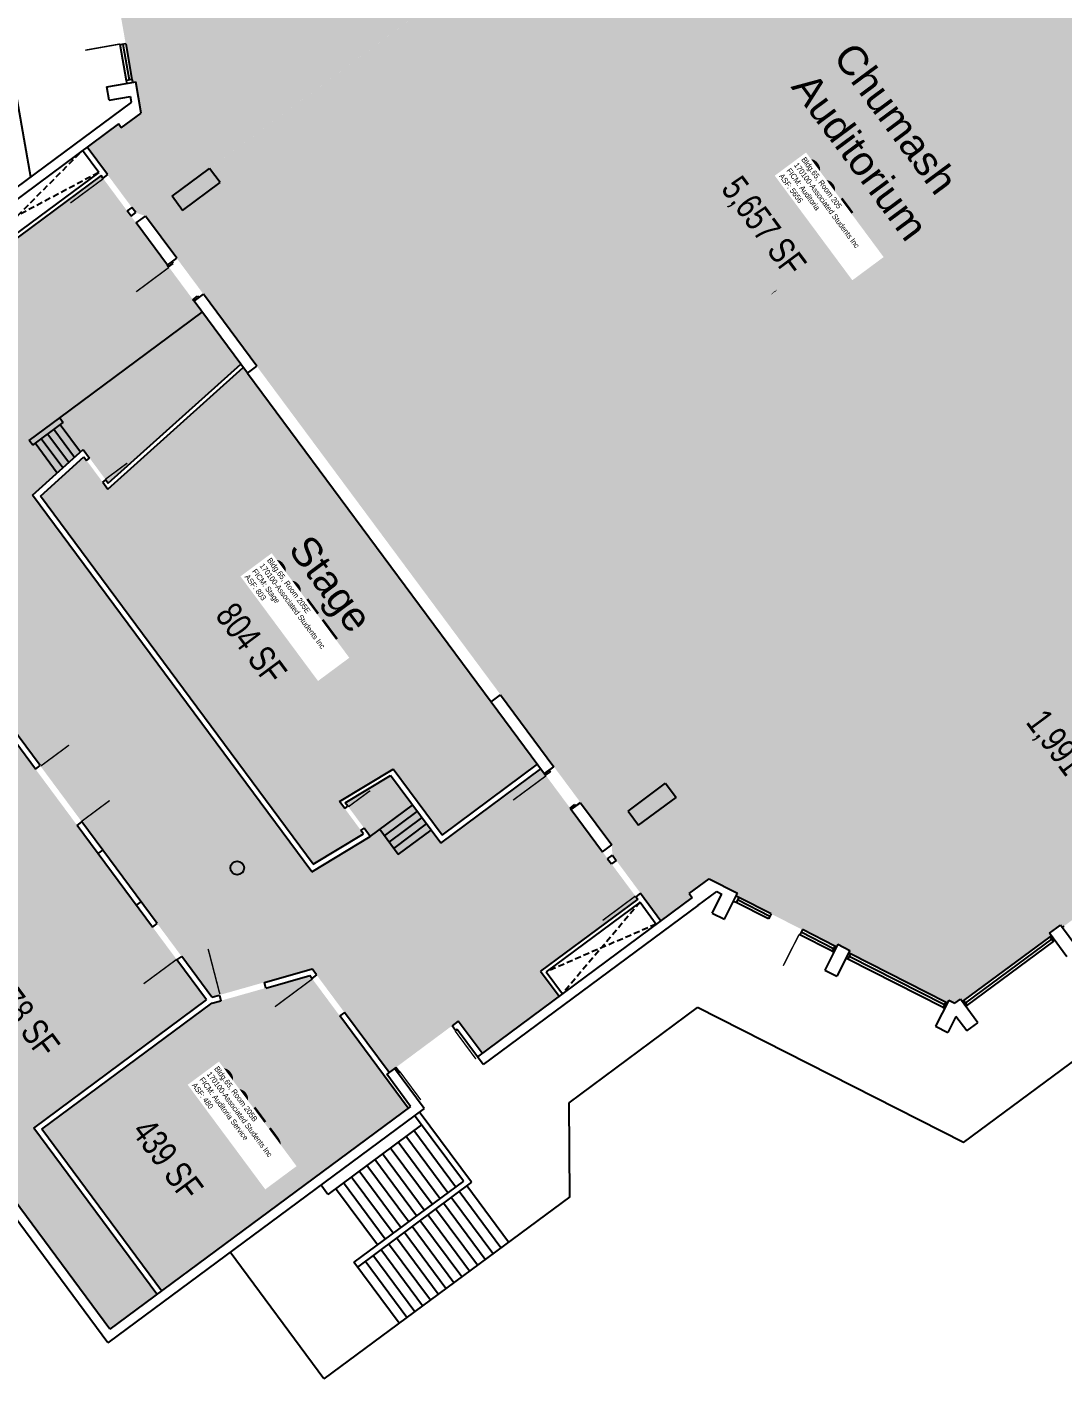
# Model space of a CAD drawing. Header units: inches. Extents: x 69218137 to 69223003, y 27671131 to 27674800.
# Drawn here: x 69218738 to 69219802, y 27671150 to 27672538 of the extents above; entities that cross this region are included whole.
import ezdxf
from ezdxf.enums import TextEntityAlignment as Align

# ---------------------------------------------------------------- set-up
doc = ezdxf.new("R2010")
doc.units = ezdxf.units.IN
doc.header["$LTSCALE"] = 25
doc.header["$MEASUREMENT"] = 0
doc.linetypes.add('DASHED2', pattern=[0.375, 0.25, -0.125])
for name, color, linetype in [('A-DOOR', 2, 'CONTINUOUS'), ('A-FLOR', 3, 'CONTINUOUS'), ('A-GLAZ', 1, 'CONTINUOUS'), ('A-IDEN-RNUM', 7, 'CONTINUOUS'), ('A-IDEN-SNUM', 4, 'CONTINUOUS'), ('A-IDEN-TEXT', 4, 'CONTINUOUS'), ('A-IDEN-VNUM', 4, 'CONTINUOUS'), ('A-WALL', 5, 'CONTINUOUS'), ('AREA-TEXT', 3, 'CONTINUOUS'), ('Rooms-Category-Color', 7, 'CONTINUOUS'), ('Rooms-College-Color', 7, 'CONTINUOUS'), ('Rooms-Department-Color', 7, 'CONTINUOUS'), ('Rooms-Division-Color', 7, 'CONTINUOUS'), ('Rooms-Information', 7, 'CONTINUOUS')]:
    doc.layers.add(name, color=color, linetype=linetype)
doc.styles.add('Annotative', font='arial.ttf')
doc.styles.add('CP_AREA', font='arial.ttf', dxfattribs={"height": 15})
doc.styles.add('CP_ROOMSNUMBER', font='arial.ttf', dxfattribs={"height": 1})
doc.styles.add('CP_ROOMVNUMBER', font='arial.ttf', dxfattribs={"width": 0.85, "height": 0.075})

msp = doc.modelspace()

# ---------------------------------------------------------------- hatches: boundary and pattern name
at = {"layer": 'Rooms-Category-Color', "true_color": 0xffe090}
for points in [[(69218855.5, 27672449.8), (69218853.4, 27672461.9), (69218849.9, 27672482), (69218846.5, 27672481.4), (69218826.5, 27672595.1), (69218829.6, 27672595.6), (69218829, 27672599.2), (69218827.8, 27672605.8), (69218827.2, 27672609.4), (69218824.1, 27672608.9), (69218804.3, 27672720.9), (69218804.3, 27672720.9), (69218807.7, 27672721.5), (69218806.5, 27672728.4), (69218812.1, 27672732.6), (69218810.3, 27672735), (69218901.8, 27672802.9), (69218903.7, 27672800.5), (69218914.9, 27672808.8), (69218913.1, 27672811.3), (69219004.7, 27672879.2), (69219006.5, 27672876.7), (69219009.6, 27672879), (69219017.7, 27672885.1), (69219015.9, 27672887.5), (69219107.5, 27672955.4), (69219109.3, 27672953), (69219120.5, 27672961.3), (69219118.7, 27672963.8), (69219210.3, 27673031.7), (69219212.1, 27673029.2), (69219223.4, 27673037.5), (69219221.5, 27673040), (69219313.1, 27673107.9), (69219314.9, 27673105.4), (69219320.6, 27673109.6), (69219326.8, 27673106.5), (69219328.2, 27673109.1), (69219429.5, 27673057.7), (69219428.2, 27673055.1), (69219440.7, 27673048.8), (69219442, 27673051.4), (69219544.1, 27672999.7), (69219542.7, 27672997), (69219546.3, 27672995.2), (69219572.9, 27672981.7), (69219588.2, 27672993.1), (69219579, 27673005.6), (69219599.9, 27673046.8), (69219673.5, 27672947.5), (69218859.8, 27672344.1), (69218849.8, 27672347.6), (69218799.9, 27672414.8), (69218832.1, 27672438.7), (69218835, 27672434.6)], [(69219640.6, 27672923), (69219673.5, 27672947.5), (69219857.6, 27672699.2), (69219854.4, 27672696.8), (69219857.9, 27672692), (69219862.1, 27672695.1), (69219907.4, 27672634.1), (69219920.5, 27672616.4), (69219965.7, 27672555.3), (69219961.6, 27672552.2), (69219965.4, 27672547), (69219968.6, 27672549.4), (69220152.4, 27672301.6), (69219338.7, 27671698.3), (69219306.6, 27671741.7), (69219279.2, 27671778.6), (69219224.4, 27671852.5), (69218974.2, 27672189.8), (69218919.4, 27672263.8), (69218892, 27672300.7), (69218859.8, 27672344.1), (69219611.7, 27672901.6)], [(69220156.3, 27672193.7), (69220157.8, 27672185.3), (69220161.8, 27672162.2), (69220164.8, 27672162.7), (69220184.7, 27672049.9), (69220181.7, 27672049.4), (69220184.1, 27672035.6), (69220187.1, 27672036.1), (69220206.8, 27671924.1), (69220203.9, 27671923.6), (69220205.1, 27671916.8), (69220199.3, 27671912.5), (69220201.1, 27671910.1), (69220109.5, 27671842.2), (69220107.7, 27671844.6), (69220096.5, 27671836.3), (69220098.3, 27671833.9), (69220006.7, 27671766), (69220004.9, 27671768.4), (69219993.7, 27671760), (69219995.5, 27671757.6), (69219903.9, 27671689.7), (69219902.1, 27671692.1), (69219890.9, 27671683.8), (69219892.6, 27671681.4), (69219801.1, 27671613.5), (69219799.3, 27671615.9), (69219788, 27671607.6), (69219789.9, 27671605.1), (69219698.3, 27671537.2), (69219696.5, 27671539.7), (69219690.7, 27671535.4), (69219684.6, 27671538.5), (69219683.2, 27671535.8), (69219581.7, 27671587.2), (69219583.1, 27671589.9), (69219570.6, 27671596.3), (69219569.2, 27671593.5), (69219466.4, 27671645.6), (69219468, 27671648.5), (69219462.4, 27671651.4), (69219449.6, 27671657.9), (69219438.6, 27671663.4), (69219418.1, 27671648.2), (69219421.1, 27671644.2), (69219389.1, 27671620.4), (69219339.2, 27671687.7), (69219338.7, 27671698.3), (69220152.4, 27672301.6), (69220207.8, 27672226.9), (69220174.8, 27672202.5), (69220172.4, 27672205.7)], [(69218796.6, 27672096.8), (69218821.1, 27672063.7), (69218960.1, 27672188.7), (69219214.7, 27671845.4), (69219262.4, 27671781.1), (69219164.3, 27671708.4), (69219114.2, 27671776), (69219059.2, 27671742.7), (69219083.7, 27671709.6), (69219032.1, 27671678.5), (69218751.9, 27672056.5)], [(69218871.6, 27671236.8), (69218748.6, 27671402.7), (69218745.1, 27671407.5), (69218922.6, 27671539.1), (69218892.2, 27671580.1), (69218867.2, 27671613.8), (69218850.5, 27671636.3), (69218811.2, 27671689.3), (69218789.8, 27671718.2), (69218746.9, 27671776.1), (69218725.5, 27671805), (69218723.7, 27671807.4), (69218721.3, 27671810.6), (69218686.2, 27671858), (69218669.5, 27671880.5), (69218644.5, 27671914.3), (69218620.6, 27671946.4), (69218572.4, 27671910.7), (69218538.5, 27671885.5), (69218468.8, 27671833.8), (69218439.9, 27671812.4), (69218394.9, 27671779), (69218409.8, 27671758.9), (69218412.2, 27671755.7), (69218413.4, 27671754.1), (69218472.6, 27671674.2), (69218517, 27671614.3), (69218519.4, 27671611.1), (69218672.5, 27671404.7), (69218756.4, 27671291.4), (69218758.8, 27671288.2), (69218823.4, 27671201)], [(69219028.6, 27671564.1), (69218937.3, 27671538.3), (69218928.1, 27671535.7), (69218753.5, 27671406.2), (69218876.4, 27671240.3), (69218956.4, 27671299.6), (69218959.6, 27671302), (69219003.2, 27671334.3), (69219006.4, 27671336.7), (69219129.5, 27671428)]]:
    msp.add_hatch(color=41, dxfattribs=at).paths.add_polyline_path(points)
at = {"layer": 'Rooms-Category-Color', "true_color": 0xadadad}
msp.add_hatch(color=253, dxfattribs=at).paths.add_polyline_path([(69218635.3, 27672297.7), (69218590.3, 27672264.4), (69218592.7, 27672261.2), (69218550.9, 27672230.2), (69218546.1, 27672226.6), (69218542.9, 27672224.2), (69218481.8, 27672179), (69218470.6, 27672170.6), (69218467.4, 27672168.2), (69218462.6, 27672164.7), (69218457.7, 27672161.1), (69218425.6, 27672137.3), (69218403.1, 27672120.6), (69218348.5, 27672080.1), (69218334, 27672069.4), (69218330.8, 27672067), (69218327.9, 27672064.8), (69218299, 27672043.4), (69218296.3, 27672041.4), (69218319, 27672010.7), (69218361.9, 27671952.9), (69218364.5, 27671949.4), (69218399, 27671975), (69218408.6, 27671962.2), (69218542.7, 27672061.6), (69218596.2, 27671989.4), (69218621.9, 27671954.8), (69218649.3, 27671917.8), (69218674.3, 27671884.1), (69218691, 27671861.6), (69218730.3, 27671808.6), (69218751.7, 27671779.7), (69218794.6, 27671721.8), (69218816, 27671692.9), (69218855.3, 27671639.9), (69218872, 27671617.4), (69218897, 27671583.7), (69218928, 27671541.9), (69218935.7, 27671544.1), (69219030.9, 27671571), (69219109.9, 27671464.5), (69219174.7, 27671512.6), (69219181, 27671517.2), (69219205.4, 27671484.3), (69219284.6, 27671543), (69219265.6, 27671568.7), (69219365.2, 27671642.6), (69219329.1, 27671691.2), (69219297, 27671734.5), (69219266, 27671776.3), (69219163.1, 27671700), (69219111.4, 27671769.6), (69219065, 27671741.6), (69219090.7, 27671706.9), (69219030.6, 27671670.5), (69218743.8, 27672057.3), (69218796, 27672104.3), (69218821.7, 27672069.6), (69218957.7, 27672191.9), (69218909.8, 27672256.6), (69218882.4, 27672293.6), (69218850.2, 27672337), (69218814.2, 27672385.6), (69218661.5, 27672272.4), (69218642.5, 27672298.1), (69218637.7, 27672294.5)])
at = {"layer": 'Rooms-College-Color', "true_color": 0xadadad}
for points in [[(69218855.5, 27672449.8), (69218853.4, 27672461.9), (69218849.9, 27672482), (69218846.5, 27672481.4), (69218826.5, 27672595.1), (69218829.6, 27672595.6), (69218829, 27672599.2), (69218827.8, 27672605.8), (69218827.2, 27672609.4), (69218824.1, 27672608.9), (69218804.3, 27672720.9), (69218804.3, 27672720.9), (69218807.7, 27672721.5), (69218806.5, 27672728.4), (69218812.1, 27672732.6), (69218810.3, 27672735), (69218901.8, 27672802.9), (69218903.7, 27672800.5), (69218914.9, 27672808.8), (69218913.1, 27672811.3), (69219004.7, 27672879.2), (69219006.5, 27672876.7), (69219009.6, 27672879), (69219017.7, 27672885.1), (69219015.9, 27672887.5), (69219107.5, 27672955.4), (69219109.3, 27672953), (69219120.5, 27672961.3), (69219118.7, 27672963.8), (69219210.3, 27673031.7), (69219212.1, 27673029.2), (69219223.4, 27673037.5), (69219221.5, 27673040), (69219313.1, 27673107.9), (69219314.9, 27673105.4), (69219320.6, 27673109.6), (69219326.8, 27673106.5), (69219328.2, 27673109.1), (69219429.5, 27673057.7), (69219428.2, 27673055.1), (69219440.7, 27673048.8), (69219442, 27673051.4), (69219544.1, 27672999.7), (69219542.7, 27672997), (69219546.3, 27672995.2), (69219572.9, 27672981.7), (69219588.2, 27672993.1), (69219579, 27673005.6), (69219599.9, 27673046.8), (69219673.5, 27672947.5), (69218859.8, 27672344.1), (69218849.8, 27672347.6), (69218799.9, 27672414.8), (69218832.1, 27672438.7), (69218835, 27672434.6)], [(69219640.6, 27672923), (69219673.5, 27672947.5), (69219857.6, 27672699.2), (69219854.4, 27672696.8), (69219857.9, 27672692), (69219862.1, 27672695.1), (69219907.4, 27672634.1), (69219920.5, 27672616.4), (69219965.7, 27672555.3), (69219961.6, 27672552.2), (69219965.4, 27672547), (69219968.6, 27672549.4), (69220152.4, 27672301.6), (69219338.7, 27671698.3), (69219306.6, 27671741.7), (69219279.2, 27671778.6), (69219224.4, 27671852.5), (69218974.2, 27672189.8), (69218919.4, 27672263.8), (69218892, 27672300.7), (69218859.8, 27672344.1), (69219611.7, 27672901.6)], [(69218635.3, 27672297.7), (69218590.3, 27672264.4), (69218592.7, 27672261.2), (69218550.9, 27672230.2), (69218546.1, 27672226.6), (69218542.9, 27672224.2), (69218481.8, 27672179), (69218470.6, 27672170.6), (69218467.4, 27672168.2), (69218462.6, 27672164.7), (69218457.7, 27672161.1), (69218425.6, 27672137.3), (69218403.1, 27672120.6), (69218348.5, 27672080.1), (69218334, 27672069.4), (69218330.8, 27672067), (69218327.9, 27672064.8), (69218299, 27672043.4), (69218296.3, 27672041.4), (69218319, 27672010.7), (69218361.9, 27671952.9), (69218364.5, 27671949.4), (69218399, 27671975), (69218408.6, 27671962.2), (69218542.7, 27672061.6), (69218596.2, 27671989.4), (69218621.9, 27671954.8), (69218649.3, 27671917.8), (69218674.3, 27671884.1), (69218691, 27671861.6), (69218730.3, 27671808.6), (69218751.7, 27671779.7), (69218794.6, 27671721.8), (69218816, 27671692.9), (69218855.3, 27671639.9), (69218872, 27671617.4), (69218897, 27671583.7), (69218928, 27671541.9), (69218935.7, 27671544.1), (69219030.9, 27671571), (69219109.9, 27671464.5), (69219174.7, 27671512.6), (69219181, 27671517.2), (69219205.4, 27671484.3), (69219284.6, 27671543), (69219265.6, 27671568.7), (69219365.2, 27671642.6), (69219329.1, 27671691.2), (69219297, 27671734.5), (69219266, 27671776.3), (69219163.1, 27671700), (69219111.4, 27671769.6), (69219065, 27671741.6), (69219090.7, 27671706.9), (69219030.6, 27671670.5), (69218743.8, 27672057.3), (69218796, 27672104.3), (69218821.7, 27672069.6), (69218957.7, 27672191.9), (69218909.8, 27672256.6), (69218882.4, 27672293.6), (69218850.2, 27672337), (69218814.2, 27672385.6), (69218661.5, 27672272.4), (69218642.5, 27672298.1), (69218637.7, 27672294.5)], [(69220156.3, 27672193.7), (69220157.8, 27672185.3), (69220161.8, 27672162.2), (69220164.8, 27672162.7), (69220184.7, 27672049.9), (69220181.7, 27672049.4), (69220184.1, 27672035.6), (69220187.1, 27672036.1), (69220206.8, 27671924.1), (69220203.9, 27671923.6), (69220205.1, 27671916.8), (69220199.3, 27671912.5), (69220201.1, 27671910.1), (69220109.5, 27671842.2), (69220107.7, 27671844.6), (69220096.5, 27671836.3), (69220098.3, 27671833.9), (69220006.7, 27671766), (69220004.9, 27671768.4), (69219993.7, 27671760), (69219995.5, 27671757.6), (69219903.9, 27671689.7), (69219902.1, 27671692.1), (69219890.9, 27671683.8), (69219892.6, 27671681.4), (69219801.1, 27671613.5), (69219799.3, 27671615.9), (69219788, 27671607.6), (69219789.9, 27671605.1), (69219698.3, 27671537.2), (69219696.5, 27671539.7), (69219690.7, 27671535.4), (69219684.6, 27671538.5), (69219683.2, 27671535.8), (69219581.7, 27671587.2), (69219583.1, 27671589.9), (69219570.6, 27671596.3), (69219569.2, 27671593.5), (69219466.4, 27671645.6), (69219468, 27671648.5), (69219462.4, 27671651.4), (69219449.6, 27671657.9), (69219438.6, 27671663.4), (69219418.1, 27671648.2), (69219421.1, 27671644.2), (69219389.1, 27671620.4), (69219339.2, 27671687.7), (69219338.7, 27671698.3), (69220152.4, 27672301.6), (69220207.8, 27672226.9), (69220174.8, 27672202.5), (69220172.4, 27672205.7)], [(69218796.6, 27672096.8), (69218821.1, 27672063.7), (69218960.1, 27672188.7), (69219214.7, 27671845.4), (69219262.4, 27671781.1), (69219164.3, 27671708.4), (69219114.2, 27671776), (69219059.2, 27671742.7), (69219083.7, 27671709.6), (69219032.1, 27671678.5), (69218751.9, 27672056.5)], [(69218871.6, 27671236.8), (69218748.6, 27671402.7), (69218745.1, 27671407.5), (69218922.6, 27671539.1), (69218892.2, 27671580.1), (69218867.2, 27671613.8), (69218850.5, 27671636.3), (69218811.2, 27671689.3), (69218789.8, 27671718.2), (69218746.9, 27671776.1), (69218725.5, 27671805), (69218723.7, 27671807.4), (69218721.3, 27671810.6), (69218686.2, 27671858), (69218669.5, 27671880.5), (69218644.5, 27671914.3), (69218620.6, 27671946.4), (69218572.4, 27671910.7), (69218538.5, 27671885.5), (69218468.8, 27671833.8), (69218439.9, 27671812.4), (69218394.9, 27671779), (69218409.8, 27671758.9), (69218412.2, 27671755.7), (69218413.4, 27671754.1), (69218472.6, 27671674.2), (69218517, 27671614.3), (69218519.4, 27671611.1), (69218672.5, 27671404.7), (69218756.4, 27671291.4), (69218758.8, 27671288.2), (69218823.4, 27671201)], [(69219028.6, 27671564.1), (69218937.3, 27671538.3), (69218928.1, 27671535.7), (69218753.5, 27671406.2), (69218876.4, 27671240.3), (69218956.4, 27671299.6), (69218959.6, 27671302), (69219003.2, 27671334.3), (69219006.4, 27671336.7), (69219129.5, 27671428)]]:
    msp.add_hatch(color=253, dxfattribs=at).paths.add_polyline_path(points)
at = {"layer": 'Rooms-Department-Color', "true_color": 0x604aed}
for points in [[(69218855.5, 27672449.8), (69218853.4, 27672461.9), (69218849.9, 27672482), (69218846.5, 27672481.4), (69218826.5, 27672595.1), (69218829.6, 27672595.6), (69218829, 27672599.2), (69218827.8, 27672605.8), (69218827.2, 27672609.4), (69218824.1, 27672608.9), (69218804.3, 27672720.9), (69218804.3, 27672720.9), (69218807.7, 27672721.5), (69218806.5, 27672728.4), (69218812.1, 27672732.6), (69218810.3, 27672735), (69218901.8, 27672802.9), (69218903.7, 27672800.5), (69218914.9, 27672808.8), (69218913.1, 27672811.3), (69219004.7, 27672879.2), (69219006.5, 27672876.7), (69219009.6, 27672879), (69219017.7, 27672885.1), (69219015.9, 27672887.5), (69219107.5, 27672955.4), (69219109.3, 27672953), (69219120.5, 27672961.3), (69219118.7, 27672963.8), (69219210.3, 27673031.7), (69219212.1, 27673029.2), (69219223.4, 27673037.5), (69219221.5, 27673040), (69219313.1, 27673107.9), (69219314.9, 27673105.4), (69219320.6, 27673109.6), (69219326.8, 27673106.5), (69219328.2, 27673109.1), (69219429.5, 27673057.7), (69219428.2, 27673055.1), (69219440.7, 27673048.8), (69219442, 27673051.4), (69219544.1, 27672999.7), (69219542.7, 27672997), (69219546.3, 27672995.2), (69219572.9, 27672981.7), (69219588.2, 27672993.1), (69219579, 27673005.6), (69219599.9, 27673046.8), (69219673.5, 27672947.5), (69218859.8, 27672344.1), (69218849.8, 27672347.6), (69218799.9, 27672414.8), (69218832.1, 27672438.7), (69218835, 27672434.6)], [(69219640.6, 27672923), (69219673.5, 27672947.5), (69219857.6, 27672699.2), (69219854.4, 27672696.8), (69219857.9, 27672692), (69219862.1, 27672695.1), (69219907.4, 27672634.1), (69219920.5, 27672616.4), (69219965.7, 27672555.3), (69219961.6, 27672552.2), (69219965.4, 27672547), (69219968.6, 27672549.4), (69220152.4, 27672301.6), (69219338.7, 27671698.3), (69219306.6, 27671741.7), (69219279.2, 27671778.6), (69219224.4, 27671852.5), (69218974.2, 27672189.8), (69218919.4, 27672263.8), (69218892, 27672300.7), (69218859.8, 27672344.1), (69219611.7, 27672901.6)], [(69220156.3, 27672193.7), (69220157.8, 27672185.3), (69220161.8, 27672162.2), (69220164.8, 27672162.7), (69220184.7, 27672049.9), (69220181.7, 27672049.4), (69220184.1, 27672035.6), (69220187.1, 27672036.1), (69220206.8, 27671924.1), (69220203.9, 27671923.6), (69220205.1, 27671916.8), (69220199.3, 27671912.5), (69220201.1, 27671910.1), (69220109.5, 27671842.2), (69220107.7, 27671844.6), (69220096.5, 27671836.3), (69220098.3, 27671833.9), (69220006.7, 27671766), (69220004.9, 27671768.4), (69219993.7, 27671760), (69219995.5, 27671757.6), (69219903.9, 27671689.7), (69219902.1, 27671692.1), (69219890.9, 27671683.8), (69219892.6, 27671681.4), (69219801.1, 27671613.5), (69219799.3, 27671615.9), (69219788, 27671607.6), (69219789.9, 27671605.1), (69219698.3, 27671537.2), (69219696.5, 27671539.7), (69219690.7, 27671535.4), (69219684.6, 27671538.5), (69219683.2, 27671535.8), (69219581.7, 27671587.2), (69219583.1, 27671589.9), (69219570.6, 27671596.3), (69219569.2, 27671593.5), (69219466.4, 27671645.6), (69219468, 27671648.5), (69219462.4, 27671651.4), (69219449.6, 27671657.9), (69219438.6, 27671663.4), (69219418.1, 27671648.2), (69219421.1, 27671644.2), (69219389.1, 27671620.4), (69219339.2, 27671687.7), (69219338.7, 27671698.3), (69220152.4, 27672301.6), (69220207.8, 27672226.9), (69220174.8, 27672202.5), (69220172.4, 27672205.7)], [(69218796.6, 27672096.8), (69218821.1, 27672063.7), (69218960.1, 27672188.7), (69219214.7, 27671845.4), (69219262.4, 27671781.1), (69219164.3, 27671708.4), (69219114.2, 27671776), (69219059.2, 27671742.7), (69219083.7, 27671709.6), (69219032.1, 27671678.5), (69218751.9, 27672056.5)], [(69219028.6, 27671564.1), (69218937.3, 27671538.3), (69218928.1, 27671535.7), (69218753.5, 27671406.2), (69218876.4, 27671240.3), (69218956.4, 27671299.6), (69218959.6, 27671302), (69219003.2, 27671334.3), (69219006.4, 27671336.7), (69219129.5, 27671428)]]:
    msp.add_hatch(color=173, dxfattribs=at).paths.add_polyline_path(points)
at = {"layer": 'Rooms-Department-Color', "true_color": 0xacacac}
msp.add_hatch(color=253, dxfattribs=at).paths.add_polyline_path([(69218635.3, 27672297.7), (69218590.3, 27672264.4), (69218592.7, 27672261.2), (69218550.9, 27672230.2), (69218546.1, 27672226.6), (69218542.9, 27672224.2), (69218481.8, 27672179), (69218470.6, 27672170.6), (69218467.4, 27672168.2), (69218462.6, 27672164.7), (69218457.7, 27672161.1), (69218425.6, 27672137.3), (69218403.1, 27672120.6), (69218348.5, 27672080.1), (69218334, 27672069.4), (69218330.8, 27672067), (69218327.9, 27672064.8), (69218299, 27672043.4), (69218296.3, 27672041.4), (69218319, 27672010.7), (69218361.9, 27671952.9), (69218364.5, 27671949.4), (69218399, 27671975), (69218408.6, 27671962.2), (69218542.7, 27672061.6), (69218596.2, 27671989.4), (69218621.9, 27671954.8), (69218649.3, 27671917.8), (69218674.3, 27671884.1), (69218691, 27671861.6), (69218730.3, 27671808.6), (69218751.7, 27671779.7), (69218794.6, 27671721.8), (69218816, 27671692.9), (69218855.3, 27671639.9), (69218872, 27671617.4), (69218897, 27671583.7), (69218928, 27671541.9), (69218935.7, 27671544.1), (69219030.9, 27671571), (69219109.9, 27671464.5), (69219174.7, 27671512.6), (69219181, 27671517.2), (69219205.4, 27671484.3), (69219284.6, 27671543), (69219265.6, 27671568.7), (69219365.2, 27671642.6), (69219329.1, 27671691.2), (69219297, 27671734.5), (69219266, 27671776.3), (69219163.1, 27671700), (69219111.4, 27671769.6), (69219065, 27671741.6), (69219090.7, 27671706.9), (69219030.6, 27671670.5), (69218743.8, 27672057.3), (69218796, 27672104.3), (69218821.7, 27672069.6), (69218957.7, 27672191.9), (69218909.8, 27672256.6), (69218882.4, 27672293.6), (69218850.2, 27672337), (69218814.2, 27672385.6), (69218661.5, 27672272.4), (69218642.5, 27672298.1), (69218637.7, 27672294.5)])
at = {"layer": 'Rooms-Department-Color', "true_color": 0x80bc67}
msp.add_hatch(color=83, dxfattribs=at).paths.add_polyline_path([(69218871.6, 27671236.8), (69218748.6, 27671402.7), (69218745.1, 27671407.5), (69218922.6, 27671539.1), (69218892.2, 27671580.1), (69218867.2, 27671613.8), (69218850.5, 27671636.3), (69218811.2, 27671689.3), (69218789.8, 27671718.2), (69218746.9, 27671776.1), (69218725.5, 27671805), (69218723.7, 27671807.4), (69218721.3, 27671810.6), (69218686.2, 27671858), (69218669.5, 27671880.5), (69218644.5, 27671914.3), (69218620.6, 27671946.4), (69218572.4, 27671910.7), (69218538.5, 27671885.5), (69218468.8, 27671833.8), (69218439.9, 27671812.4), (69218394.9, 27671779), (69218409.8, 27671758.9), (69218412.2, 27671755.7), (69218413.4, 27671754.1), (69218472.6, 27671674.2), (69218517, 27671614.3), (69218519.4, 27671611.1), (69218672.5, 27671404.7), (69218756.4, 27671291.4), (69218758.8, 27671288.2), (69218823.4, 27671201)])
at = {"layer": 'Rooms-Division-Color', "true_color": 0x604aed}
for points in [[(69218855.5, 27672449.8), (69218853.4, 27672461.9), (69218849.9, 27672482), (69218846.5, 27672481.4), (69218826.5, 27672595.1), (69218829.6, 27672595.6), (69218829, 27672599.2), (69218827.8, 27672605.8), (69218827.2, 27672609.4), (69218824.1, 27672608.9), (69218804.3, 27672720.9), (69218804.3, 27672720.9), (69218807.7, 27672721.5), (69218806.5, 27672728.4), (69218812.1, 27672732.6), (69218810.3, 27672735), (69218901.8, 27672802.9), (69218903.7, 27672800.5), (69218914.9, 27672808.8), (69218913.1, 27672811.3), (69219004.7, 27672879.2), (69219006.5, 27672876.7), (69219009.6, 27672879), (69219017.7, 27672885.1), (69219015.9, 27672887.5), (69219107.5, 27672955.4), (69219109.3, 27672953), (69219120.5, 27672961.3), (69219118.7, 27672963.8), (69219210.3, 27673031.7), (69219212.1, 27673029.2), (69219223.4, 27673037.5), (69219221.5, 27673040), (69219313.1, 27673107.9), (69219314.9, 27673105.4), (69219320.6, 27673109.6), (69219326.8, 27673106.5), (69219328.2, 27673109.1), (69219429.5, 27673057.7), (69219428.2, 27673055.1), (69219440.7, 27673048.8), (69219442, 27673051.4), (69219544.1, 27672999.7), (69219542.7, 27672997), (69219546.3, 27672995.2), (69219572.9, 27672981.7), (69219588.2, 27672993.1), (69219579, 27673005.6), (69219599.9, 27673046.8), (69219673.5, 27672947.5), (69218859.8, 27672344.1), (69218849.8, 27672347.6), (69218799.9, 27672414.8), (69218832.1, 27672438.7), (69218835, 27672434.6)], [(69219640.6, 27672923), (69219673.5, 27672947.5), (69219857.6, 27672699.2), (69219854.4, 27672696.8), (69219857.9, 27672692), (69219862.1, 27672695.1), (69219907.4, 27672634.1), (69219920.5, 27672616.4), (69219965.7, 27672555.3), (69219961.6, 27672552.2), (69219965.4, 27672547), (69219968.6, 27672549.4), (69220152.4, 27672301.6), (69219338.7, 27671698.3), (69219306.6, 27671741.7), (69219279.2, 27671778.6), (69219224.4, 27671852.5), (69218974.2, 27672189.8), (69218919.4, 27672263.8), (69218892, 27672300.7), (69218859.8, 27672344.1), (69219611.7, 27672901.6)], [(69220156.3, 27672193.7), (69220157.8, 27672185.3), (69220161.8, 27672162.2), (69220164.8, 27672162.7), (69220184.7, 27672049.9), (69220181.7, 27672049.4), (69220184.1, 27672035.6), (69220187.1, 27672036.1), (69220206.8, 27671924.1), (69220203.9, 27671923.6), (69220205.1, 27671916.8), (69220199.3, 27671912.5), (69220201.1, 27671910.1), (69220109.5, 27671842.2), (69220107.7, 27671844.6), (69220096.5, 27671836.3), (69220098.3, 27671833.9), (69220006.7, 27671766), (69220004.9, 27671768.4), (69219993.7, 27671760), (69219995.5, 27671757.6), (69219903.9, 27671689.7), (69219902.1, 27671692.1), (69219890.9, 27671683.8), (69219892.6, 27671681.4), (69219801.1, 27671613.5), (69219799.3, 27671615.9), (69219788, 27671607.6), (69219789.9, 27671605.1), (69219698.3, 27671537.2), (69219696.5, 27671539.7), (69219690.7, 27671535.4), (69219684.6, 27671538.5), (69219683.2, 27671535.8), (69219581.7, 27671587.2), (69219583.1, 27671589.9), (69219570.6, 27671596.3), (69219569.2, 27671593.5), (69219466.4, 27671645.6), (69219468, 27671648.5), (69219462.4, 27671651.4), (69219449.6, 27671657.9), (69219438.6, 27671663.4), (69219418.1, 27671648.2), (69219421.1, 27671644.2), (69219389.1, 27671620.4), (69219339.2, 27671687.7), (69219338.7, 27671698.3), (69220152.4, 27672301.6), (69220207.8, 27672226.9), (69220174.8, 27672202.5), (69220172.4, 27672205.7)], [(69218796.6, 27672096.8), (69218821.1, 27672063.7), (69218960.1, 27672188.7), (69219214.7, 27671845.4), (69219262.4, 27671781.1), (69219164.3, 27671708.4), (69219114.2, 27671776), (69219059.2, 27671742.7), (69219083.7, 27671709.6), (69219032.1, 27671678.5), (69218751.9, 27672056.5)], [(69219028.6, 27671564.1), (69218937.3, 27671538.3), (69218928.1, 27671535.7), (69218753.5, 27671406.2), (69218876.4, 27671240.3), (69218956.4, 27671299.6), (69218959.6, 27671302), (69219003.2, 27671334.3), (69219006.4, 27671336.7), (69219129.5, 27671428)]]:
    msp.add_hatch(color=173, dxfattribs=at).paths.add_polyline_path(points)
at = {"layer": 'Rooms-Division-Color', "true_color": 0xadadad}
msp.add_hatch(color=253, dxfattribs=at).paths.add_polyline_path([(69218635.3, 27672297.7), (69218590.3, 27672264.4), (69218592.7, 27672261.2), (69218550.9, 27672230.2), (69218546.1, 27672226.6), (69218542.9, 27672224.2), (69218481.8, 27672179), (69218470.6, 27672170.6), (69218467.4, 27672168.2), (69218462.6, 27672164.7), (69218457.7, 27672161.1), (69218425.6, 27672137.3), (69218403.1, 27672120.6), (69218348.5, 27672080.1), (69218334, 27672069.4), (69218330.8, 27672067), (69218327.9, 27672064.8), (69218299, 27672043.4), (69218296.3, 27672041.4), (69218319, 27672010.7), (69218361.9, 27671952.9), (69218364.5, 27671949.4), (69218399, 27671975), (69218408.6, 27671962.2), (69218542.7, 27672061.6), (69218596.2, 27671989.4), (69218621.9, 27671954.8), (69218649.3, 27671917.8), (69218674.3, 27671884.1), (69218691, 27671861.6), (69218730.3, 27671808.6), (69218751.7, 27671779.7), (69218794.6, 27671721.8), (69218816, 27671692.9), (69218855.3, 27671639.9), (69218872, 27671617.4), (69218897, 27671583.7), (69218928, 27671541.9), (69218935.7, 27671544.1), (69219030.9, 27671571), (69219109.9, 27671464.5), (69219174.7, 27671512.6), (69219181, 27671517.2), (69219205.4, 27671484.3), (69219284.6, 27671543), (69219265.6, 27671568.7), (69219365.2, 27671642.6), (69219329.1, 27671691.2), (69219297, 27671734.5), (69219266, 27671776.3), (69219163.1, 27671700), (69219111.4, 27671769.6), (69219065, 27671741.6), (69219090.7, 27671706.9), (69219030.6, 27671670.5), (69218743.8, 27672057.3), (69218796, 27672104.3), (69218821.7, 27672069.6), (69218957.7, 27672191.9), (69218909.8, 27672256.6), (69218882.4, 27672293.6), (69218850.2, 27672337), (69218814.2, 27672385.6), (69218661.5, 27672272.4), (69218642.5, 27672298.1), (69218637.7, 27672294.5)])
at = {"layer": 'Rooms-Division-Color', "true_color": 0x80bc67}
msp.add_hatch(color=83, dxfattribs=at).paths.add_polyline_path([(69218871.6, 27671236.8), (69218748.6, 27671402.7), (69218745.1, 27671407.5), (69218922.6, 27671539.1), (69218892.2, 27671580.1), (69218867.2, 27671613.8), (69218850.5, 27671636.3), (69218811.2, 27671689.3), (69218789.8, 27671718.2), (69218746.9, 27671776.1), (69218725.5, 27671805), (69218723.7, 27671807.4), (69218721.3, 27671810.6), (69218686.2, 27671858), (69218669.5, 27671880.5), (69218644.5, 27671914.3), (69218620.6, 27671946.4), (69218572.4, 27671910.7), (69218538.5, 27671885.5), (69218468.8, 27671833.8), (69218439.9, 27671812.4), (69218394.9, 27671779), (69218409.8, 27671758.9), (69218412.2, 27671755.7), (69218413.4, 27671754.1), (69218472.6, 27671674.2), (69218517, 27671614.3), (69218519.4, 27671611.1), (69218672.5, 27671404.7), (69218756.4, 27671291.4), (69218758.8, 27671288.2), (69218823.4, 27671201)])

# ---------------------------------------------------------------- linework, layer by layer
at = {"layer": 'A-DOOR'}
for points in [[(69218833.5, 27672520.7, 1.5, 1.5, 0), (69218798.1, 27672514.4, 0, 0, 0), (69218798.2, 27672513.7, 0, 0, -0.414214), (69218827.4, 27672555.4, 0, 0, -0.414214)], [(69218816.6, 27672382.5, 1.5, 1.5, 0), (69218782.8, 27672357.5, 0, 0, 0), (69218782.4, 27672358.1, 0, 0, 0.414214), (69218841.1, 27672349.3, 0, 0, 0.414214)], [(69218884, 27672291.4, 1.5, 1.5, 0), (69218850.3, 27672266.3, 0, 0, 0), (69218849.8, 27672266.9, 0, 0, 0.414214), (69218908.6, 27672258.2, 0, 0, 0.414214)], [(69218818.6, 27672073.7, 1.5, 1.5, 0), (69218841.1, 27672090.4, 0, 0, 0), (69218841.6, 27672089.8, 0, 0, 0.414214), (69218802.4, 27672095.6, 0, 0, 0.414214)], [(69218752.5, 27671779.4, 1.5, 1.5, 0), (69218781.4, 27671800.8, 0, 0, 0), (69218781.8, 27671800.2, 0, 0, -0.414214), (69218772.2, 27671750.2, 0, 0, -0.414214)], [(69219271.2, 27671769.3, 1.5, 1.5, 0), (69219237.4, 27671744.3, 0, 0, 0), (69219237, 27671744.9, 0, 0, 0.414214), (69219295.8, 27671736.1, 0, 0, 0.414214)], [(69218794.2, 27671722.4, 1.5, 1.5, 0), (69218823.1, 27671743.9, 0, 0, 0), (69218822.6, 27671744.5, 0, 0, 0.414214), (69218772, 27671749.8, 0, 0, 0.414214)], [(69219068.1, 27671737.4, 1.5, 1.5, 0), (69219090.6, 27671754, 0, 0, 0), (69219090.1, 27671754.6, 0, 0, -0.414214), (69219084.3, 27671715.5, 0, 0, -0.414214)], [(69219362.9, 27671645.8, 1.5, 1.5, 0), (69219329.2, 27671620.7, 0, 0, 0), (69219329.6, 27671620.1, 0, 0, -0.414214), (69219338.4, 27671678.9, 0, 0, -0.414214)], [(69218891.8, 27671580.7, 1.5, 1.5, 0), (69218858, 27671555.7, 0, 0, 0), (69218858.5, 27671555.1, 0, 0, -0.414214), (69218867.2, 27671613.8, 0, 0, -0.414214)], [(69219530.9, 27671606.2, 1.5, 1.5, 0), (69219514.6, 27671574.1, 0, 0, 0), (69219515.3, 27671573.8, 0, 0, -0.414214), (69219499.4, 27671622.2, 0, 0, -0.414214)], [(69218936.2, 27671545, 1.5, 1.5, 0), (69218924.2, 27671591.4, 0, 0, 0), (69218923.4, 27671591.2, 0, 0, -0.414214), (69218982, 27671556.8, 0, 0, -0.414214)], [(69219031.3, 27671560.7, 1.5, 1.5, 0), (69218992.8, 27671532.1, 0, 0, 0), (69218992.3, 27671532.7, 0, 0, 0.414214), (69219059.5, 27671522.8, 0, 0, 0.414214)], [(69219177.7, 27671507.3, 1.5, 1.5, 0), (69219199.1, 27671478.4, 0, 0, 0), (69219198.5, 27671477.9, 0, 0, -0.414214), (69219148.5, 27671487.5, 0, 0, -0.414214)], [(69219121.1, 27671465.3, 1.5, 1.5, 0), (69219142.5, 27671436.4, 0, 0, 0), (69219143.1, 27671436.8, 0, 0, 0.414214), (69219148.5, 27671487.5, 0, 0, 0.414214)]]:
    msp.add_lwpolyline(points, format="xyseb", dxfattribs=at)
at = {"layer": 'A-FLOR'}
for p, q in [((69218672.4, 27672778.4), (69218741.8, 27672384.2)), ((69218771.8, 27672136.9), (69218918.1, 27672245.4)), ((69218964.5, 27672182.7), (69219214.7, 27671845.3)), ((69218787, 27672096.2), (69218765.8, 27672125)), ((69218793, 27672101.6), (69218772.2, 27672129.7)), ((69218769.1, 27672080.1), (69218746.5, 27672110.7)), ((69218775.1, 27672085.5), (69218752.9, 27672115.4)), ((69218781.1, 27672090.9), (69218759.3, 27672120.2)), ((69219699.9, 27671392.8), (69220338.8, 27671866.6)), ((69219090.7, 27671706.9), (69219134.1, 27671739)), ((69219105.2, 27671707.6), (69219138.9, 27671732.6)), ((69219109.9, 27671701.2), (69219143.7, 27671726.2)), ((69219119.4, 27671688.3), (69219100.4, 27671714)), ((69219114.7, 27671694.7), (69219148.4, 27671719.8)), ((69219119.4, 27671688.3), (69219153.2, 27671713.3)), ((69219294.7, 27671433.5), (69219426.6, 27671531.3)), ((69219699.9, 27671392.8), (69219426.6, 27671531.3)), ((69219295.4, 27671336.8), (69219294.7, 27671433.5)), ((69219186.3, 27671353), (69219136.2, 27671420.5)), ((69219194.6, 27671351.8), (69219141, 27671424.1)), ((69219143.4, 27671410.9), (69219047, 27671339.4)), ((69219178.2, 27671347.1), (69219135.3, 27671404.9)), ((69219162.2, 27671335.2), (69219119.3, 27671393)), ((69219170.2, 27671341.1), (69219127.3, 27671399)), ((69219138.1, 27671317.3), (69219095.2, 27671375.2)), ((69219146.1, 27671323.3), (69219103.2, 27671381.1)), ((69219154.1, 27671329.2), (69219111.2, 27671387.1)), ((69219122, 27671305.4), (69219079.1, 27671363.2)), ((69219130, 27671311.4), (69219087.1, 27671369.2)), ((69219047, 27671339.4), (69219039.8, 27671349.1)), ((69219105.9, 27671293.5), (69219063, 27671351.3)), ((69219114, 27671299.4), (69219071.1, 27671357.3)), ((69219186.3, 27671353), (69219073.8, 27671269.7)), ((69219194.6, 27671351.8), (69219077.4, 27671264.8)), ((69219232.7, 27671290.4), (69219189.8, 27671348.2)), ((69219295.4, 27671336.8), (69219043.1, 27671149.8)), ((69219097.9, 27671287.5), (69219055, 27671345.4)), ((69219216.6, 27671278.5), (69219173.8, 27671336.3)), ((69219224.7, 27671284.4), (69219181.8, 27671342.3)), ((69219200.6, 27671266.6), (69219157.7, 27671324.4)), ((69219208.6, 27671272.5), (69219165.7, 27671330.4)), ((69219176.5, 27671248.7), (69219133.6, 27671306.5)), ((69219184.5, 27671254.7), (69219141.6, 27671312.5)), ((69219192.5, 27671260.6), (69219149.7, 27671318.4)), ((69219160.4, 27671236.8), (69219117.5, 27671294.6)), ((69219168.4, 27671242.7), (69219125.6, 27671300.6)), ((69219043.1, 27671149.8), (69218946.7, 27671280)), ((69219144.3, 27671224.9), (69219101.5, 27671282.7)), ((69219152.4, 27671230.8), (69219109.5, 27671288.7)), ((69219120.3, 27671207), (69219073.8, 27671269.7)), ((69219128.3, 27671213), (69219085.4, 27671270.8)), ((69219136.3, 27671218.9), (69219093.4, 27671276.8))]:
    msp.add_line(p, q, dxfattribs=at)
at = {"layer": 'A-FLOR', "linetype": 'DASHED2'}
for p, q in [((69218662.4, 27672278), (69218795.1, 27672411.3)), ((69218811.8, 27672388.8), (69218645.7, 27672300.5)), ((69219367.6, 27671639.4), (69219287.9, 27671545.4)), ((69219384.2, 27671616.9), (69219271.2, 27671567.9))]:
    msp.add_line(p, q, dxfattribs=at)
at = {"layer": 'A-GLAZ'}
for p, q in [((69218833.5, 27672520.7), (69218840.1, 27672483.2)), ((69218836.6, 27672520.5), (69218843.1, 27672483.8)), ((69218839.5, 27672521), (69218846, 27672484.3)), ((69219499.4, 27671622.2), (69219466.2, 27671639)), ((69219500.8, 27671624.8), (69219467.6, 27671641.7)), ((69219502.2, 27671627.5), (69219468.9, 27671644.4)), ((69219567.5, 27671594.4), (69219534.3, 27671611.3)), ((69219564.8, 27671589.1), (69219530.9, 27671606.2)), ((69219566.2, 27671591.7), (69219532.9, 27671608.6)), ((69219788.3, 27671603.9), (69219699.9, 27671538.4)), ((69219790.1, 27671601.5), (69219701.7, 27671536)), ((69219791.9, 27671599.1), (69219703.5, 27671533.6)), ((69219680.1, 27671534), (69219582.2, 27671583.6)), ((69219681.4, 27671536.7), (69219583.6, 27671586.3)), ((69219678.7, 27671531.3), (69219580.9, 27671580.9))]:
    msp.add_line(p, q, dxfattribs=at)
at = {"layer": 'A-WALL'}
for p, q in [((69218839.5, 27672521), (69218833.6, 27672519.9)), ((69218820.3, 27672476.8), (69218849.9, 27672482)), ((69218822.7, 27672463), (69218820.3, 27672476.8)), ((69218846, 27672484.3), (69218840.1, 27672483.2)), ((69218840.1, 27672483.2), (69218840.5, 27672481.3)), ((69218846, 27672484.3), (69218846.4, 27672482.3)), ((69218855.5, 27672449.8), (69218849.9, 27672482)), ((69218845.4, 27672461), (69218631.7, 27672302.6)), ((69218822.7, 27672463), (69218844.4, 27672466.8)), ((69218845.4, 27672461), (69218844.4, 27672466.8)), ((69218835, 27672434.6), (69218855.5, 27672449.8)), ((69218832.1, 27672438.7), (69218637.7, 27672294.5)), ((69218835, 27672434.6), (69218832.1, 27672438.7)), ((69218811.8, 27672388.8), (69218795.1, 27672411.3)), ((69218820.9, 27672386.6), (69218799.9, 27672414.8)), ((69218811.8, 27672388.8), (69218662.4, 27672278)), ((69218887.1, 27672364.4), (69218925.7, 27672392.9)), ((69218936.4, 27672378.5), (69218925.7, 27672392.9)), ((69218814.2, 27672385.6), (69218661.5, 27672272.4)), ((69218816, 27672383), (69218814.2, 27672385.6)), ((69218820.9, 27672386.6), (69218816, 27672383)), ((69218897.9, 27672349.9), (69218936.4, 27672378.5)), ((69218897.9, 27672349.9), (69218887.1, 27672364.4)), ((69218845.9, 27672352.9), (69218841, 27672349.3)), ((69218845, 27672344), (69218841, 27672349.3)), ((69218845, 27672344), (69218849.8, 27672347.6)), ((69218849.8, 27672347.6), (69218845.9, 27672352.9)), ((69218850.2, 27672337), (69218859.8, 27672344.1)), ((69218882.4, 27672293.6), (69218850.2, 27672337)), ((69218892, 27672300.7), (69218859.8, 27672344.1)), ((69218882.4, 27672293.6), (69218892, 27672300.7)), ((69218883.5, 27672292), (69218882.4, 27672293.6)), ((69218883.5, 27672292), (69218888.4, 27672295.5)), ((69218888.4, 27672295.5), (69218887.2, 27672297.1)), ((69218909.8, 27672256.6), (69218919.4, 27672263.8)), ((69218974.2, 27672189.9), (69218919.4, 27672263.8)), ((69218908.6, 27672258.2), (69218913.4, 27672261.8)), ((69218909.8, 27672256.6), (69218908.6, 27672258.2)), ((69218964.5, 27672182.7), (69218909.8, 27672256.6)), ((69218914.6, 27672260.2), (69218913.4, 27672261.8)), ((69218821.1, 27672063.7), (69218960.1, 27672188.7)), ((69218821.7, 27672069.6), (69218957.7, 27672191.9)), ((69218964.5, 27672182.7), (69218974.2, 27672189.9)), ((69218740.5, 27672113.7), (69218771.8, 27672136.9)), ((69218744.1, 27672108.9), (69218775.4, 27672132.1)), ((69218771.8, 27672136.9), (69218775.4, 27672132.1)), ((69218821.3, 27671187), (69218137.1, 27672110.1)), ((69218744.1, 27672108.9), (69218740.5, 27672113.7)), ((69218823.4, 27671201), (69218151, 27672108)), ((69218743.8, 27672057.3), (69218796, 27672104.3)), ((69218751.9, 27672056.5), (69218796.6, 27672096.8)), ((69218796, 27672104.3), (69218802.4, 27672095.6)), ((69218796.6, 27672096.8), (69218799.2, 27672093.2)), ((69218799.2, 27672093.2), (69218802.4, 27672095.6)), ((69218815.9, 27672070.8), (69218819.1, 27672073.1)), ((69218815.9, 27672070.8), (69218821.1, 27672063.7)), ((69218819.1, 27672073.1), (69218821.7, 27672069.6)), ((69219030.6, 27671670.5), (69218743.8, 27672057.3)), ((69219032.1, 27671678.5), (69218751.9, 27672056.5)), ((69218746.9, 27671776.1), (69218669.5, 27671880.5)), ((69218751.7, 27671779.7), (69218674.3, 27671884.1)), ((69219214.7, 27671845.3), (69219224.3, 27671852.5)), ((69219224.3, 27671852.5), (69219279.1, 27671778.6)), ((69219214.7, 27671845.3), (69219269.5, 27671771.4)), ((69218746.9, 27671776.1), (69218751.7, 27671779.7)), ((69219164.3, 27671708.4), (69219262.4, 27671781.1)), ((69219269.5, 27671771.5), (69219279.2, 27671778.6)), ((69219269.5, 27671771.4), (69219279.1, 27671778.6)), ((69219059.2, 27671742.7), (69219114.2, 27671776)), ((69219065, 27671741.6), (69219111.4, 27671769.6)), ((69219163.1, 27671700), (69219111.4, 27671769.6)), ((69219164.3, 27671708.4), (69219114.2, 27671776)), ((69219163.1, 27671700), (69219265.9, 27671776.3)), ((69219269.5, 27671771.5), (69219270.7, 27671769.9)), ((69219270.7, 27671769.9), (69219275.6, 27671773.4)), ((69219274.4, 27671775.1), (69219275.6, 27671773.4)), ((69219355.3, 27671733), (69219393.9, 27671761.6)), ((69219393.9, 27671761.6), (69219404.6, 27671747.1)), ((69219064.5, 27671735.6), (69219059.2, 27671742.7)), ((69219064.5, 27671735.6), (69219067.7, 27671738)), ((69219067.7, 27671738), (69219065, 27671741.6)), ((69219295.8, 27671736.1), (69219300.6, 27671739.7)), ((69219295.8, 27671736.1), (69219297, 27671734.5)), ((69219296.9, 27671734.5), (69219306.5, 27671741.6)), ((69219297, 27671734.5), (69219306.6, 27671741.7)), ((69219300.6, 27671739.7), (69219301.8, 27671738.1)), ((69219306.5, 27671741.6), (69219338.7, 27671698.3)), ((69219366, 27671718.5), (69219404.6, 27671747.1)), ((69218789.8, 27671718.2), (69218794.6, 27671721.8)), ((69218872, 27671617.4), (69218794.6, 27671721.8)), ((69219296.9, 27671734.5), (69219329.1, 27671691.1)), ((69219355.3, 27671733), (69219366, 27671718.5)), ((69218867.2, 27671613.8), (69218789.8, 27671718.2)), ((69219032.1, 27671678.5), (69219083.7, 27671709.6)), ((69219081.1, 27671713.1), (69219084.4, 27671715.5)), ((69219083.7, 27671709.6), (69219081.1, 27671713.1)), ((69219090.7, 27671706.9), (69219084.4, 27671715.5)), ((69219030.6, 27671670.5), (69219090.7, 27671706.9)), ((69219329.1, 27671691.1), (69219338.7, 27671698.3)), ((69218811.2, 27671689.3), (69218816, 27671692.9)), ((69219334.3, 27671684.1), (69219339.2, 27671687.7)), ((69219334.3, 27671684.1), (69219338.3, 27671678.8)), ((69219343.1, 27671682.4), (69219338.3, 27671678.8)), ((69219339.2, 27671687.7), (69219343.1, 27671682.4)), ((69219418.1, 27671648.2), (69219438.6, 27671663.4)), ((69219438.6, 27671663.4), (69219467.7, 27671648.7)), ((69218850.5, 27671636.3), (69218855.3, 27671639.9)), ((69219421.1, 27671644.2), (69219200.6, 27671480.7)), ((69219365.2, 27671642.6), (69219265.6, 27671568.7)), ((69219367.6, 27671639.4), (69219271.2, 27671567.9)), ((69219368.1, 27671648.7), (69219363.3, 27671645.1)), ((69219363.3, 27671645.1), (69219365.2, 27671642.6)), ((69219367.6, 27671639.4), (69219384.2, 27671616.9)), ((69219368.1, 27671648.7), (69219389.1, 27671620.4)), ((69219418.1, 27671648.2), (69219421.1, 27671644.2)), ((69219427.1, 27671636.2), (69219446.4, 27671650.5)), ((69219441.7, 27671628.2), (69219451.6, 27671647.8)), ((69219446.4, 27671650.5), (69219451.6, 27671647.8)), ((69219454.2, 27671621.9), (69219467.7, 27671648.7)), ((69219466.2, 27671639), (69219464.4, 27671639.9)), ((69219468.9, 27671644.4), (69219466.2, 27671639)), ((69219468.9, 27671644.4), (69219467.1, 27671645.3)), ((69219427.1, 27671636.2), (69219206.5, 27671472.6)), ((69219441.7, 27671628.2), (69219454.2, 27671621.9)), ((69219502.2, 27671627.5), (69219499.4, 27671622.2)), ((69218867.2, 27671613.8), (69218872, 27671617.4)), ((69219534.3, 27671611.3), (69219531.6, 27671605.9)), ((69219788, 27671607.6), (69219799.3, 27671615.9)), ((69219817.2, 27671591.8), (69219799.3, 27671615.9)), ((69219802.7, 27671614.7), (69219801.1, 27671613.5)), ((69219570.6, 27671596.3), (69219557.2, 27671569.7)), ((69219570.6, 27671596.3), (69219583.1, 27671589.9)), ((69219805.9, 27671583.5), (69219788, 27671607.6)), ((69219788.3, 27671603.9), (69219789.9, 27671605.1)), ((69219791.9, 27671599.1), (69219788.3, 27671603.9)), ((69219791.9, 27671599.1), (69219793.5, 27671600.3)), ((69218892.2, 27671580.1), (69218897, 27671583.7)), ((69218928, 27671541.9), (69218897, 27671583.7)), ((69219567.5, 27671594.4), (69219564.8, 27671589.1)), ((69219566.6, 27671588.2), (69219564.8, 27671589.1)), ((69219569.3, 27671593.5), (69219567.5, 27671594.4)), ((69219583.1, 27671589.9), (69219569.7, 27671563.4)), ((69219583.6, 27671586.3), (69219580.9, 27671580.9)), ((69219583.6, 27671586.3), (69219581.8, 27671587.2)), ((69218922.6, 27671539.1), (69218892.2, 27671580.1)), ((69218981.9, 27671557.1), (69219030.9, 27671571)), ((69219035.5, 27671564.8), (69219030.9, 27671571)), ((69219265.6, 27671568.7), (69219284.6, 27671543)), ((69219557.2, 27671569.7), (69219569.7, 27671563.4)), ((69219580.9, 27671580.9), (69219579.1, 27671581.8)), ((69218983.4, 27671551.3), (69218981.9, 27671557.1)), ((69218983.4, 27671551.3), (69219028.6, 27671564.1)), ((69219030.7, 27671561.2), (69219028.6, 27671564.1)), ((69219035.5, 27671564.8), (69219030.7, 27671561.2)), ((69219271.2, 27671567.9), (69219287.9, 27671545.4)), ((69218928, 27671541.9), (69218935.7, 27671544.1)), ((69218935.7, 27671544.1), (69218937.3, 27671538.3)), ((69218745.1, 27671407.5), (69218922.6, 27671539.1)), ((69218753.5, 27671406.2), (69218928.1, 27671535.7)), ((69218928.1, 27671535.7), (69218937.3, 27671538.3)), ((69219684.7, 27671538.7), (69219671.1, 27671512)), ((69219681.4, 27671536.7), (69219678.7, 27671531.3)), ((69219680.5, 27671530.4), (69219678.7, 27671531.3)), ((69219683.2, 27671535.8), (69219681.4, 27671536.7)), ((69219684.7, 27671538.7), (69219691, 27671535.6)), ((69219691, 27671535.6), (69219696.5, 27671539.7)), ((69219714.3, 27671515.6), (69219696.5, 27671539.7)), ((69219699.9, 27671538.4), (69219698.3, 27671537.2)), ((69219703.5, 27671533.6), (69219699.9, 27671538.4)), ((69219703.5, 27671533.6), (69219701.9, 27671532.4)), ((69219064.1, 27671526.2), (69219059.3, 27671522.6)), ((69219129.5, 27671428), (69219059.3, 27671522.6)), ((69219109.9, 27671464.5), (69219064.1, 27671526.2)), ((69219181, 27671517.2), (69219174.7, 27671512.6)), ((69219205.4, 27671484.3), (69219181, 27671517.2)), ((69219692, 27671522.2), (69219683.6, 27671505.6)), ((69219703.1, 27671507.2), (69219692, 27671522.2)), ((69219703.1, 27671507.2), (69219714.3, 27671515.6)), ((69219178.3, 27671507.8), (69219174.7, 27671512.6)), ((69219179.7, 27671508.8), (69219178.3, 27671507.8)), ((69219200.6, 27671480.7), (69219179.7, 27671508.8)), ((69219671.1, 27671512), (69219683.6, 27671505.6)), ((69219206.5, 27671472.6), (69219200.6, 27671480.7)), ((69219115.5, 27671468.6), (69219107.5, 27671462.7)), ((69219131.9, 27671429.8), (69219107.5, 27671462.7)), ((69219116.9, 27671469.7), (69219115.5, 27671468.6)), ((69219145.9, 27671427.7), (69219115.5, 27671468.6)), ((69219120.5, 27671464.9), (69219116.9, 27671469.7)), ((69219120.5, 27671464.9), (69219119.1, 27671463.8)), ((69219131.9, 27671429.8), (69218823.4, 27671201)), ((69219145.9, 27671427.7), (69218821.3, 27671187)), ((69218871.6, 27671236.8), (69218745.1, 27671407.5)), ((69218876.4, 27671240.3), (69218753.5, 27671406.2))]:
    msp.add_line(p, q, dxfattribs=at)
msp.add_circle((69218954, 27671674.6), 7, dxfattribs=at)

# ---------------------------------------------------------------- texts
at = {"layer": 'A-IDEN-RNUM', "style": 'CP_ROOMSNUMBER', "width": 0.85}
for s, rotation, p in [('0205-00', 36.5617, (69219505.1, 27672265.9)), ('0205-E0', 126.5617, (69219020.9, 27671945.5)), ('0205-B0', 36.5617, (69218936.3, 27671444.3))]:
    msp.add_text(s, height=1, rotation=rotation, dxfattribs=at).set_placement(p, align=Align.MIDDLE)
at = {"layer": 'A-IDEN-SNUM', "style": 'CP_ROOMSNUMBER', "width": 0.85}
for s, rotation, p in [('0650020500', 36.5617, (69219505.1, 27672265.9)), ('06500205E0', 126.5617, (69219020.9, 27671945.5)), ('06500205B0', 36.5617, (69218936.3, 27671444.3))]:
    msp.add_text(s, height=1, rotation=rotation, dxfattribs=at).set_placement(p, align=Align.MIDDLE)
at = {"layer": 'A-IDEN-TEXT', "style": 'Annotative'}
for s, p in [('Chumash', (69219630.8, 27672444.7)), ('Auditorium', (69219594.1, 27672405.5)), ('Stage', (69219046.8, 27671964))]:
    msp.add_text(s, height=30, rotation=306.5517, dxfattribs=at).set_placement(p, align=Align.MIDDLE)
at = {"layer": 'A-IDEN-VNUM', "style": 'CP_ROOMVNUMBER', "width": 0.85}
for s, p in [('205', (69219549.4, 27672364.8)), ('205E', (69219010.2, 27671940.6)), ('205B', (69218956, 27671418.5))]:
    msp.add_text(s, height=40, rotation=306.5517, dxfattribs=at).set_placement(p, align=Align.MIDDLE)
at = {"layer": 'AREA-TEXT', "style": 'CP_AREA', "width": 0.75}
for s, p in [('5,657 SF', (69219495, 27672333.8)), ('804 SF', (69218968.6, 27671905.1)), ('1,991 SF', (69219808, 27671786)), ('1,078 SF', (69218728.5, 27671531.4)), ('439 SF', (69218882.7, 27671375.2))]:
    msp.add_text(s, height=27, rotation=306.5517, dxfattribs=at).set_placement(p, align=Align.MIDDLE_CENTER)

# ---------------------------------------------------------------- next in the draw order: texts
at = {"layer": 'Rooms-Information', "char_height": 5.714, "width": 128, "attachment_point": 7, "rotation": 306.5517, "style": 'CP_ROOMVNUMBER', "bg_fill": 3, "box_fill_scale": 1.5, "bg_fill_color": 256, "bg_fill_true_color": 13158600, "bg_fill_transparency": 0}
for s, insert in [('Bldg.65, Room 205^M^J170100-Associated Students Inc^M^JFICM: Auditoria^M^JASF: 5656', (69219509.9, 27672384.9)), ('Bldg.65, Room 205E^M^J170100-Associated Students Inc^M^JFICM: Stage^M^JASF: 803', (69218961.3, 27671973.4)), ('Bldg.65, Room 205B^M^J170100-Associated Students Inc^M^JFICM: Auditoria Service^M^JASF: 480', (69218907.1, 27671451.3))]:
    msp.add_mtext(s, dxfattribs=dict(at, insert=insert))

doc.saveas('drawing.dxf')
